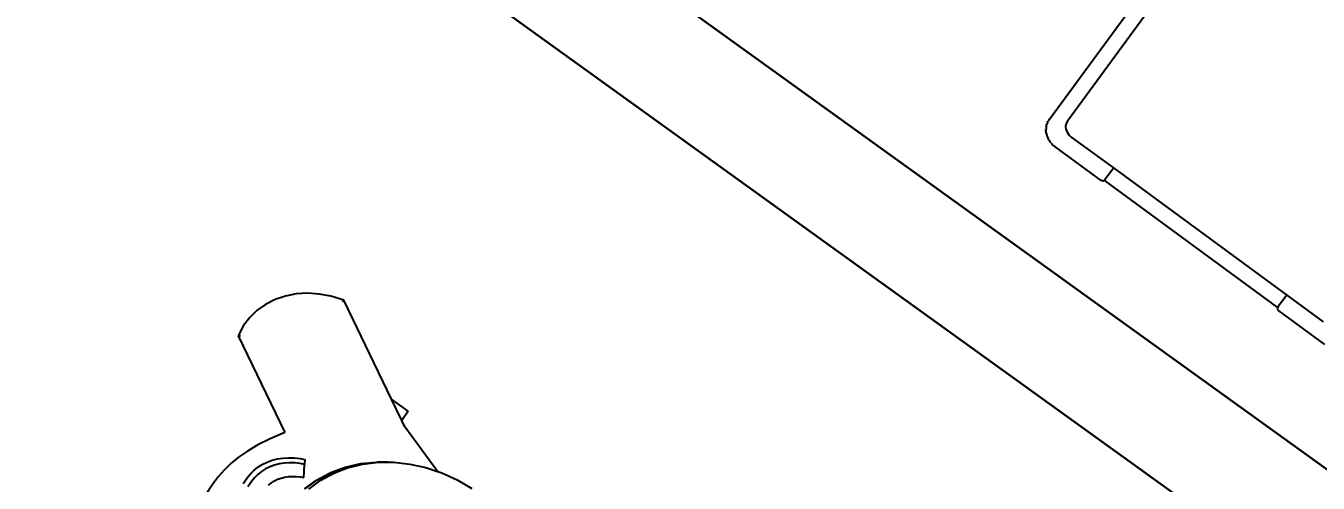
# Model space of a CAD drawing. Header units: metres. Extents: x 141303 to 146299, y 125960 to 127091.
# Drawn here: x 144903.816 to 144906.192, y 126077.413 to 126078.254 of the extents above; entities that cross this region are included whole.
import ezdxf

# ---------------------------------------------------------------- set-up
doc = ezdxf.new("R2010")
doc.units = ezdxf.units.M
doc.header["$MEASUREMENT"] = 0
for name, color, linetype in [('DIMENSION', 50, 'Continuous'), ('Edges', 7, 'Continuous'), ('FURNITURE', 6, 'Continuous')]:
    doc.layers.add(name, color=color, linetype=linetype)
doc.layers.add('NVMI_WALL', color=7, linetype='Continuous', lineweight=30)
doc.styles.get("Standard").update_dxf_attribs({"font": 'arial.ttf'})
doc.dimstyles.get("Standard").update_dxf_attribs({"dimtxt": 0.18, "dimasz": 0.18, "dimexe": 0.18, "dimexo": 0.0625, "dimgap": 0.09, "dimtad": 0, "dimtih": 1, "dimtoh": 1, "dimdec": 4, "dimzin": 0, "dimdsep": 46, "dimtxsty": 'Standard', "dimcen": 0.09, "dimadec": 0, "dimazin": 0, "dimtfac": 1, "dimtdec": 4, "dimtofl": 0, "dimtmove": 0, "dimatfit": 3, "dimfxl": 1, "dimtolj": 1, "dimtzin": 0, "dimarcsym": 0})

# ---------------------------------------------------------------- blocks, each defined once
blk = doc.blocks.new('X-ray Table pl')
at = {"layer": 'Edges'}
for p, q in [((701.9, 673.8), (700.3, 672.9)), ((701.9, 673.8), (703.5, 674.6)), ((703.5, 674.6), (705.2, 675.3)), ((705.2, 675.3), (706.9, 675.9)), ((708.6, 676.4), (706.9, 675.9)), ((710.3, 676.8), (708.6, 676.4)), ((710.3, 676.8), (712.1, 677.2)), ((712.1, 677.2), (713.9, 677.4)), ((715.6, 677.5), (713.9, 677.4)), ((717.4, 677.6), (715.6, 677.5)), ((717.4, 677.6), (1529.5, 677.6)), ((682.3, 647.5), (682.7, 649.4)), ((682.7, 649.4), (683.3, 651.2)), ((683.9, 653), (683.3, 651.2)), ((684.7, 654.8), (683.9, 653)), ((684.7, 654.8), (685.5, 656.6)), ((685.5, 656.6), (686.3, 658.3)), ((687.3, 659.9), (686.3, 658.3)), ((688.3, 661.5), (687.3, 659.9)), ((689.4, 663), (688.3, 661.5)), ((690.6, 664.5), (689.4, 663)), ((691.8, 665.9), (690.6, 664.5)), ((691.8, 665.9), (693.1, 667.3)), ((693.1, 667.3), (694.4, 668.6)), ((694.4, 668.6), (695.8, 669.8)), ((695.8, 669.8), (697.3, 670.9)), ((698.8, 671.9), (697.3, 670.9)), ((700.3, 672.9), (698.8, 671.9)), ((681.4, 641.7), (681.2, 639.8)), ((681.2, 637.8), (681.2, 639.8)), ((681.2, 526.9), (681.2, 637.8)), ((681.6, 643.6), (681.4, 641.7)), ((681.9, 645.6), (681.6, 643.6)), ((682.3, 647.5), (681.9, 645.6)), ((715.5, 629.5), (714.8, 623.2)), ((714.8, 623.2), (714.8, 522.4)), ((717.5, 635.4), (715.5, 629.5)), ((720.8, 640.4), (717.5, 635.4)), ((725, 644.3), (720.8, 640.4)), ((730, 646.7), (725, 644.3)), ((735.3, 647.5), (730, 646.7)), ((1536.6, 647.5), (735.3, 647.5)), ((681.3, 525.8), (681.2, 526.9)), ((681.7, 524.7), (681.3, 525.8)), ((682.4, 523.8), (681.7, 524.7)), ((683.2, 523.1), (682.4, 523.8)), ((684.2, 522.6), (683.2, 523.1)), ((685.3, 522.4), (684.2, 522.6)), ((687.3, 522.4), (685.3, 522.4)), ((685.6, 521.3), (685.3, 520.8)), ((685.3, 520.8), (685.3, 520.2)), ((685.3, 110), (685.3, 520.2)), ((685.9, 521.8), (685.6, 521.3)), ((686.3, 522.1), (685.9, 521.8)), ((686.8, 522.4), (686.3, 522.1)), ((687.3, 522.4), (686.8, 522.4)), ((687.3, 522.4), (714.8, 522.4)), ((714.8, 522.4), (714.8, 107.7)), ((681.3, 104.4), (681.2, 103.2)), ((681.2, 103.2), (681.2, -7.6)), ((681.7, 105.5), (681.3, 104.4)), ((682.4, 106.4), (681.7, 105.5)), ((683.2, 107.1), (682.4, 106.4)), ((684.2, 107.6), (683.2, 107.1)), ((685.3, 107.7), (684.2, 107.6)), ((685.3, 110), (685.3, 109.4)), ((685.6, 108.8), (685.3, 109.4)), ((687.3, 107.7), (685.3, 107.7)), ((685.6, 108.8), (685.9, 108.4)), ((685.9, 108.4), (686.3, 108)), ((686.3, 108), (686.8, 107.8)), ((686.8, 107.8), (687.3, 107.7)), ((714.8, 107.7), (687.3, 107.7)), ((714.8, 107.7), (714.8, 20.8))]:
    blk.add_line(p, q, dxfattribs=at)
blk = doc.blocks.new('ultrasound machine pl')
at = {"layer": 'Edges'}
for p, q in [((169.25, 178.07), (163.78, 168.12)), ((170.45, 178.22), (169.25, 178.07)), ((169.36, 177.85), (169.25, 178.07)), ((171.54, 178.18), (170.45, 178.22)), ((172.61, 177.98), (171.54, 178.18)), ((173.64, 177.62), (172.61, 177.98)), ((174.64, 177.1), (173.64, 177.62)), ((175.56, 176.43), (174.64, 177.1)), ((176.41, 175.62), (175.56, 176.43)), ((177.16, 174.69), (176.41, 175.62)), ((177.81, 173.64), (177.16, 174.69)), ((178.34, 172.51), (177.81, 173.64)), ((178.78, 171.15), (178.33, 172.51)), ((178.79, 171.15), (178.33, 172.51)), ((178.79, 171.15), (178.34, 172.51)), ((173.19, 160.97), (178.79, 171.15)), ((178.58, 171.18), (178.79, 171.15)), ((178.79, 171.15), (178.78, 171.15)), ((178.79, 171.15), (178.79, 171.15)), ((156.85, 168.56), (157.6, 168.56)), ((157.58, 167.96), (156.85, 167.96)), ((158.04, 167.94), (157.58, 167.96)), ((157.6, 168.56), (158.09, 168.53)), ((158.53, 167.85), (158.04, 167.94)), ((158.09, 168.53), (158.63, 168.44)), ((159.01, 167.72), (158.53, 167.85)), ((158.63, 168.44), (159.15, 168.29)), ((159.15, 168.29), (159.66, 168.09)), ((159.66, 168.09), (160.15, 167.82)), ((160.15, 167.82), (160.62, 167.5)), ((159.48, 167.53), (159.01, 167.72)), ((159.92, 167.29), (159.48, 167.53)), ((160.35, 166.99), (159.92, 167.29)), ((160.76, 166.66), (160.35, 166.99)), ((160.62, 167.5), (161.06, 167.13)), ((161.13, 166.28), (160.76, 166.66)), ((161.06, 167.13), (161.47, 166.71)), ((161.47, 166.71), (161.85, 166.25)), ((158.28, 166.28), (158.64, 166.18)), ((158.64, 166.18), (158.98, 166.04)), ((158.98, 166.04), (159.32, 165.86)), ((159.32, 165.86), (159.64, 165.64)), ((159.64, 165.64), (159.94, 165.39)), ((159.94, 165.39), (160.22, 165.11)), ((160.22, 165.11), (160.47, 164.79)), ((161.47, 165.85), (161.13, 166.28)), ((161.78, 165.4), (161.47, 165.85)), ((162.05, 164.9), (161.78, 165.4)), ((161.85, 166.25), (162.19, 165.75)), ((162.19, 165.75), (162.49, 165.21)), ((162.49, 165.21), (162.7, 164.73)), ((160.47, 164.79), (160.7, 164.45)), ((160.7, 164.45), (160.9, 164.08)), ((160.9, 164.08), (161.08, 163.7)), ((161.08, 163.7), (162.26, 164.45)), ((162.26, 164.45), (162.05, 164.9)), ((162.7, 164.73), (162.26, 164.45)), ((160.14, 162.96), (161.63, 162.47)), ((160.25, 162.89), (161.74, 162.4)), ((160.39, 162.59), (161.91, 162.1)), ((161.63, 162.47), (163.05, 161.77)), ((161.74, 162.4), (163.16, 161.7)), ((161.91, 162.1), (163.3, 161.42)), ((163.05, 161.77), (163.16, 161.7)), ((163.16, 161.7), (163.17, 161.69)), ((163.17, 161.69), (164.4, 160.86)), ((163.3, 161.42), (164.61, 160.55)), ((164.4, 160.86), (165.64, 159.76)), ((164.4, 160.86), (164.51, 160.78)), ((164.51, 160.78), (165.76, 159.68)), ((164.61, 160.55), (165.83, 159.5)), ((165.64, 159.76), (166.76, 158.48)), ((165.76, 159.68), (166.88, 158.41)), ((172, 158.8), (173.19, 160.97)), ((173.19, 158.8), (173.19, 160.97)), ((165.83, 159.5), (166.78, 158.45)), ((166.76, 158.48), (166.78, 158.45)), ((166.78, 158.45), (166.93, 158.29)), ((166.88, 158.41), (167.57, 157.4)), ((167.57, 157.4), (166.93, 158.29)), ((171.64, 158.15), (172, 158.8)), ((173.19, 158.8), (172, 158.8)), ((167.57, 157.4), (167.91, 156.92)), ((167.91, 156.92), (168.74, 155.43)), ((169.83, 152.72), (171.64, 158.15)), ((168.74, 155.43), (169.42, 153.83)), ((169.42, 153.83), (169.76, 152.72)), ((169.76, 152.72), (169.84, 152.46)), ((169.83, 152.72), (169.76, 152.72)), ((169.84, 152.46), (169.83, 152.72)), ((169.84, 152.46), (169.94, 152.14)), ((169.94, 152.14), (170.28, 150.39)), ((170.28, 150.39), (170.45, 148.61))]:
    blk.add_line(p, q, dxfattribs=at)
blk.add_lwpolyline([(163.78, 168.12), (162.36, 168.98), (161.07, 169.67), (159.9, 170.19), (158.81, 170.58), (157.8, 170.85), (156.85, 171.02), (155.93, 171.11), (155.04, 171.14), (154.14, 171.11), (153.22, 171.02), (152.27, 170.86), (151.26, 170.59), (150.19, 170.2), (149.02, 169.68), (147.74, 169), (146.34, 168.16)], dxfattribs=at)
blk = doc.blocks.new('*D95')
at = {"layer": 'Defpoints', "color": 0, "transparency": 16777216}
for p in [(144918.8479, 126093.7243), (144920.8162, 126092.3056), (144901.8894, 126070.1962)]:
    blk.add_point(p, dxfattribs=at)
at = {"layer": 'DIMENSION', "color": 0, "lineweight": -2, "transparency": 16777216}
for p, q in [((144918.8986, 126093.6878), (144920.9622, 126092.2004)), ((144920.7109, 126092.1596), (144912.468, 126080.7235)), ((144903.9629, 126068.9236), (144912.2058, 126080.3597)), ((144901.9401, 126070.1597), (144904.0037, 126068.6723))]:
    blk.add_line(p, q, dxfattribs=at)
at = {"layer": 'DIMENSION', "color": 0, "transparency": 16777216}
for points in [[(144920.6866, 126092.1772), (144920.7352, 126092.1421), (144920.8162, 126092.3056)], [(144903.9386, 126068.9411), (144903.9873, 126068.906), (144903.8577, 126068.7776)]]:
    blk.add_solid(points, dxfattribs=at)
at = {"layer": 'DIMENSION', "color": 0, "transparency": 16777216, "insert": (144912.3369, 126080.5416), "char_height": 0.18, "attachment_point": 5}
blk.add_mtext('\\A1;29.0028', dxfattribs=at)

msp = doc.modelspace()

# ---------------------------------------------------------------- linework, layer by layer
at = {"layer": 'NVMI_WALL'}
for p, q in [((144906.63881, 126077.12755), (144902.58263, 126080.05115)), ((144906.52187, 126076.9653), (144902.46569, 126079.8889))]:
    msp.add_line(p, q, dxfattribs=at)

# ---------------------------------------------------------------- block references
at = {"layer": 'FURNITURE'}
for name, p, xscale, yscale, zscale, rotation in [('X-ray Table pl', (144905.81386, 126077.14864), 0.000953198610244418, 0.000953198610244418, 0.000953198610244418, 53.71713307338759), ('ultrasound machine pl', (144905.0201, 126073.48402), 0.01741392623643738, 0.01741392623643738, 0.01741392623643738, 54.51050912069492)]:
    msp.add_blockref(name, p, dxfattribs=dict(at, xscale=xscale, yscale=yscale, zscale=zscale, rotation=rotation))

# ---------------------------------------------------------------- dimensions: what is measured, and where the dimension line sits
at = {"layer": 'DIMENSION'}
dim = msp.add_aligned_dim(p1=(144901.88941, 126070.19623), p2=(144918.8479, 126093.72431), distance=-2.42625, dimstyle='Standard', dxfattribs=at)
dim.commit()
dim.dimension.update_dxf_attribs({"geometry": '*D95', "text_midpoint": (144912.33692, 126080.5416)})

doc.saveas('drawing.dxf')
